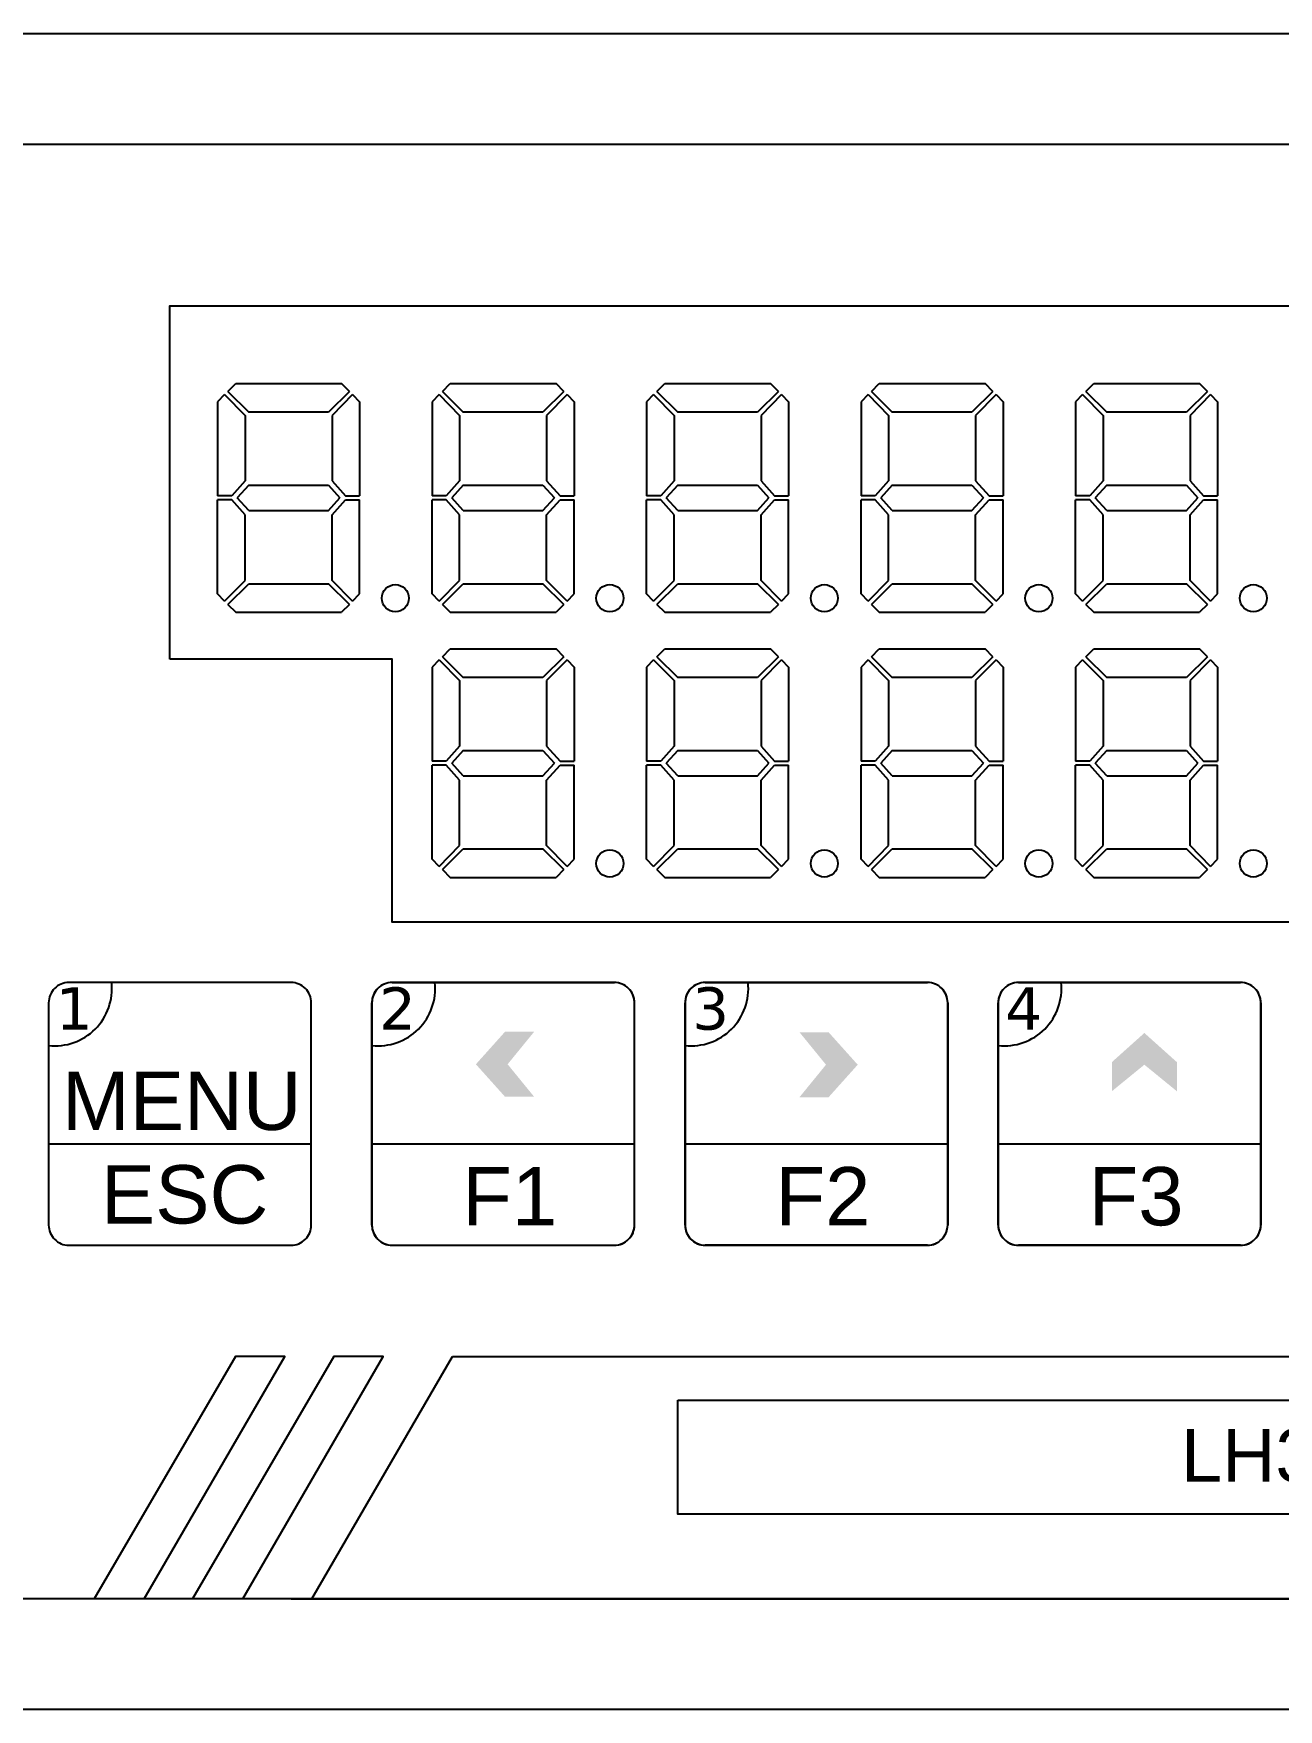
# Model space of a CAD drawing. Header units: inches. Extents: x 784 to 2184505, y 7 to 371504.
# Drawn here: x 1333805 to 1346050, y 332721 to 349202 of the extents above; entities that cross this region are included whole.
import ezdxf

# ---------------------------------------------------------------- set-up
doc = ezdxf.new("R2010")
doc.units = ezdxf.units.IN
doc.header["$MEASUREMENT"] = 0
doc.styles.get("Standard").update_dxf_attribs({"font": 'arial.ttf'})
doc.styles.add('STYLE1', font='verdana.TTF')

msp = doc.modelspace()

# ---------------------------------------------------------------- hatches: boundary and pattern name
at = {"linetype": 'Continuous', "ltscale": 10}
h = msp.add_hatch(color=0, dxfattribs=at)
h.dxf.hatch_style = 1
h.paths.add_polyline_path([(1338155.73034, 339065.93174), (1338442.08193, 338746.52392), (1338728.43352, 338746.52392), (1338467.72907, 339065.93174), (1338728.43352, 339385.33955), (1338442.08193, 339385.33955)])
h = msp.add_hatch(color=0, dxfattribs=at)
h.dxf.hatch_style = 1
h.paths.add_polyline_path([(1341911.2129, 339061.3765), (1341624.86131, 339380.78431), (1341338.50973, 339380.78431), (1341599.21417, 339061.3765), (1341338.50973, 338741.96868), (1341624.86131, 338741.96868)])
h = msp.add_hatch(color=0, dxfattribs=at)
h.dxf.hatch_style = 1
h.paths.add_polyline_path([(1344730.58102, 339373.54112), (1344411.17321, 339087.18953), (1344411.17321, 338800.83795), (1344730.58102, 339061.54239), (1345049.98884, 338800.83795), (1345049.98884, 339087.18953)])

# ---------------------------------------------------------------- linework, layer by layer
at = {"color": 242, "linetype": 'Continuous', "ltscale": 10, "true_color": 0xe30c37}
for p, q in [((1335684.74426, 345650.58692, 36398.74716), (1335614.99161, 345580.28727, 36398.74716)), ((1335684.74426, 345650.58692, 36398.74716), (1335886.28092, 345446.50468, 36398.74716)), ((1335716.33135, 345682.42171, 36398.74716), (1335793.28398, 345759.97778, 36398.74716)), ((1335716.33135, 345682.42171, 36398.74716), (1335921.43697, 345479.05658, 36398.74716)), ((1335793.28398, 345759.97778, 36398.74716), (1336834.15551, 345759.97778, 36398.74716)), ((1336911.10814, 345682.42171, 36398.74716), (1336706.00252, 345479.05658, 36398.74716)), ((1336942.69523, 345650.58692, 36398.74716), (1336741.15857, 345446.50468, 36398.74716)), ((1336911.10814, 345682.42171, 36398.74716), (1336834.15551, 345759.97778, 36398.74716)), ((1336942.69523, 345650.58692, 36398.74716), (1337012.44788, 345580.28727, 36398.74716)), ((1337794.44234, 345650.58692, 36398.74716), (1337724.68969, 345580.28727, 36398.74716)), ((1337794.44234, 345650.58692, 36398.74716), (1337995.979, 345446.50468, 36398.74716)), ((1337826.02943, 345682.42171, 36398.74716), (1337902.98205, 345759.97778, 36398.74716)), ((1337826.02943, 345682.42171, 36398.74716), (1338031.13505, 345479.05658, 36398.74716)), ((1337902.98205, 345759.97778, 36398.74716), (1338943.85359, 345759.97778, 36398.74716)), ((1339020.80622, 345682.42171, 36398.74716), (1338815.70059, 345479.05658, 36398.74716)), ((1339052.3933, 345650.58692, 36398.74716), (1338850.85665, 345446.50468, 36398.74716)), ((1339020.80622, 345682.42171, 36398.74716), (1338943.85359, 345759.97778, 36398.74716)), ((1339052.3933, 345650.58692, 36398.74716), (1339122.14596, 345580.28727, 36398.74716)), ((1339904.14042, 345650.58692, 36398.74716), (1339834.38777, 345580.28727, 36398.74716)), ((1339904.14042, 345650.58692, 36398.74716), (1340105.67708, 345446.50468, 36398.74716)), ((1339935.72751, 345682.42171, 36398.74716), (1340012.68013, 345759.97778, 36398.74716)), ((1339935.72751, 345682.42171, 36398.74716), (1340140.83313, 345479.05658, 36398.74716)), ((1340012.68013, 345759.97778, 36398.74716), (1341053.55167, 345759.97778, 36398.74716)), ((1341130.5043, 345682.42171, 36398.74716), (1340925.39867, 345479.05658, 36398.74716)), ((1341162.09138, 345650.58692, 36398.74716), (1340960.55473, 345446.50468, 36398.74716)), ((1341130.5043, 345682.42171, 36398.74716), (1341053.55167, 345759.97778, 36398.74716)), ((1341162.09138, 345650.58692, 36398.74716), (1341231.84404, 345580.28727, 36398.74716)), ((1342013.8385, 345650.58692, 36398.74716), (1341944.08584, 345580.28727, 36398.74716)), ((1342013.8385, 345650.58692, 36398.74716), (1342215.37516, 345446.50468, 36398.74716)), ((1342045.42559, 345682.42171, 36398.74716), (1342122.37821, 345759.97778, 36398.74716)), ((1342045.42559, 345682.42171, 36398.74716), (1342250.53121, 345479.05658, 36398.74716)), ((1342122.37821, 345759.97778, 36398.74716), (1343163.24975, 345759.97778, 36398.74716)), ((1343240.20237, 345682.42171, 36398.74716), (1343035.09675, 345479.05658, 36398.74716)), ((1343271.78946, 345650.58692, 36398.74716), (1343070.2528, 345446.50468, 36398.74716)), ((1343240.20237, 345682.42171, 36398.74716), (1343163.24975, 345759.97778, 36398.74716)), ((1343271.78946, 345650.58692, 36398.74716), (1343341.54212, 345580.28727, 36398.74716)), ((1344123.53658, 345650.58692, 36398.74716), (1344053.78392, 345580.28727, 36398.74716)), ((1344123.53658, 345650.58692, 36398.74716), (1344325.07323, 345446.50468, 36398.74716)), ((1344155.12366, 345682.42171, 36398.74716), (1344232.07629, 345759.97778, 36398.74716)), ((1344155.12366, 345682.42171, 36398.74716), (1344360.22929, 345479.05658, 36398.74716)), ((1344232.07629, 345759.97778, 36398.74716), (1345272.94783, 345759.97778, 36398.74716)), ((1345349.90045, 345682.42171, 36398.74716), (1345144.79483, 345479.05658, 36398.74716)), ((1345381.48754, 345650.58692, 36398.74716), (1345179.95088, 345446.50468, 36398.74716)), ((1345349.90045, 345682.42171, 36398.74716), (1345272.94783, 345759.97778, 36398.74716)), ((1345381.48754, 345650.58692, 36398.74716), (1345451.24019, 345580.28727, 36398.74716)), ((1335614.99161, 345580.28727, 36398.74716), (1335614.99161, 344656.15552, 36398.74716)), ((1335886.28092, 345446.50468, 36398.74716), (1335886.28092, 344802.04703, 36398.74716)), ((1336706.00252, 345479.05658, 36398.74716), (1335921.43697, 345479.05658, 36398.74716)), ((1336741.15857, 345446.50468, 36398.74716), (1336741.15857, 344802.04703, 36398.74716)), ((1337012.44788, 345580.28727, 36398.74716), (1337012.44788, 344656.15552, 36398.74716)), ((1337724.68969, 345580.28727, 36398.74716), (1337724.68969, 344656.15552, 36398.74716)), ((1337995.979, 345446.50468, 36398.74716), (1337995.979, 344802.04703, 36398.74716)), ((1338815.70059, 345479.05658, 36398.74716), (1338031.13505, 345479.05658, 36398.74716)), ((1338850.85665, 345446.50468, 36398.74716), (1338850.85665, 344802.04703, 36398.74716)), ((1339122.14596, 345580.28727, 36398.74716), (1339122.14596, 344656.15552, 36398.74716)), ((1339834.38777, 345580.28727, 36398.74716), (1339834.38777, 344656.15552, 36398.74716)), ((1340105.67708, 345446.50468, 36398.74716), (1340105.67708, 344802.04703, 36398.74716)), ((1340925.39867, 345479.05658, 36398.74716), (1340140.83313, 345479.05658, 36398.74716)), ((1340960.55473, 345446.50468, 36398.74716), (1340960.55473, 344802.04703, 36398.74716)), ((1341231.84404, 345580.28727, 36398.74716), (1341231.84404, 344656.15552, 36398.74716)), ((1341944.08584, 345580.28727, 36398.74716), (1341944.08584, 344656.15552, 36398.74716)), ((1342215.37516, 345446.50468, 36398.74716), (1342215.37516, 344802.04703, 36398.74716)), ((1343035.09675, 345479.05658, 36398.74716), (1342250.53121, 345479.05658, 36398.74716)), ((1343070.2528, 345446.50468, 36398.74716), (1343070.2528, 344802.04703, 36398.74716)), ((1343341.54212, 345580.28727, 36398.74716), (1343341.54212, 344656.15552, 36398.74716)), ((1344053.78392, 345580.28727, 36398.74716), (1344053.78392, 344656.15552, 36398.74716)), ((1344325.07323, 345446.50468, 36398.74716), (1344325.07323, 344802.04703, 36398.74716)), ((1345144.79483, 345479.05658, 36398.74716), (1344360.22929, 345479.05658, 36398.74716)), ((1345179.95088, 345446.50468, 36398.74716), (1345179.95088, 344802.04703, 36398.74716)), ((1345451.24019, 345580.28727, 36398.74716), (1345451.24019, 344656.15552, 36398.74716)), ((1335886.28092, 344802.04703, 36398.74716), (1335753.86508, 344656.15552, 36398.74716)), ((1336741.15857, 344802.04703, 36398.74716), (1336873.57441, 344656.15552, 36398.74716)), ((1337995.979, 344802.04703, 36398.74716), (1337863.56316, 344656.15552, 36398.74716)), ((1338850.85665, 344802.04703, 36398.74716), (1338983.27249, 344656.15552, 36398.74716)), ((1340105.67708, 344802.04703, 36398.74716), (1339973.26124, 344656.15552, 36398.74716)), ((1340960.55473, 344802.04703, 36398.74716), (1341092.97057, 344656.15552, 36398.74716)), ((1342215.37516, 344802.04703, 36398.74716), (1342082.95931, 344656.15552, 36398.74716)), ((1343070.2528, 344802.04703, 36398.74716), (1343202.66865, 344656.15552, 36398.74716)), ((1344325.07323, 344802.04703, 36398.74716), (1344192.65739, 344656.15552, 36398.74716)), ((1345179.95088, 344802.04703, 36398.74716), (1345312.36672, 344656.15552, 36398.74716)), ((1335753.86508, 344656.15552, 36398.74716), (1335614.99161, 344656.15552, 36398.74716)), ((1335753.86508, 344614.72437, 36398.74716), (1335614.99161, 344614.72437, 36398.74716)), ((1335614.99161, 343690.59262, 36398.74716), (1335614.99161, 344614.72437, 36398.74716)), ((1335886.28092, 344468.83286, 36398.74716), (1335753.86508, 344614.72437, 36398.74716)), ((1335921.43697, 344760.41706, 36398.74716), (1335808.84714, 344635.43995, 36398.74716)), ((1335921.43697, 344510.46284, 36398.74716), (1335808.84714, 344635.43995, 36398.74716)), ((1335921.43697, 344760.41706, 36398.74716), (1336706.00252, 344760.41706, 36398.74716)), ((1336706.00252, 344760.41706, 36398.74716), (1336818.59235, 344635.43995, 36398.74716)), ((1336706.00252, 344510.46284, 36398.74716), (1336818.59235, 344635.43995, 36398.74716)), ((1336741.15857, 344468.83286, 36398.74716), (1336873.57441, 344614.72437, 36398.74716)), ((1336873.57441, 344656.15552, 36398.74716), (1337012.44788, 344656.15552, 36398.74716)), ((1336873.57441, 344614.72437, 36398.74716), (1337012.44788, 344614.72437, 36398.74716)), ((1337012.44788, 343690.59262, 36398.74716), (1337012.44788, 344614.72437, 36398.74716)), ((1337863.56316, 344656.15552, 36398.74716), (1337724.68969, 344656.15552, 36398.74716)), ((1337863.56316, 344614.72437, 36398.74716), (1337724.68969, 344614.72437, 36398.74716)), ((1337724.68969, 343690.59262, 36398.74716), (1337724.68969, 344614.72437, 36398.74716)), ((1337995.979, 344468.83286, 36398.74716), (1337863.56316, 344614.72437, 36398.74716)), ((1338031.13505, 344760.41706, 36398.74716), (1337918.54522, 344635.43995, 36398.74716)), ((1338031.13505, 344510.46284, 36398.74716), (1337918.54522, 344635.43995, 36398.74716)), ((1338031.13505, 344760.41706, 36398.74716), (1338815.70059, 344760.41706, 36398.74716)), ((1338815.70059, 344760.41706, 36398.74716), (1338928.29043, 344635.43995, 36398.74716)), ((1338815.70059, 344510.46284, 36398.74716), (1338928.29043, 344635.43995, 36398.74716)), ((1338850.85665, 344468.83286, 36398.74716), (1338983.27249, 344614.72437, 36398.74716)), ((1338983.27249, 344656.15552, 36398.74716), (1339122.14596, 344656.15552, 36398.74716)), ((1338983.27249, 344614.72437, 36398.74716), (1339122.14596, 344614.72437, 36398.74716)), ((1339122.14596, 343690.59262, 36398.74716), (1339122.14596, 344614.72437, 36398.74716)), ((1339973.26124, 344656.15552, 36398.74716), (1339834.38777, 344656.15552, 36398.74716)), ((1339973.26124, 344614.72437, 36398.74716), (1339834.38777, 344614.72437, 36398.74716)), ((1339834.38777, 343690.59262, 36398.74716), (1339834.38777, 344614.72437, 36398.74716)), ((1340105.67708, 344468.83286, 36398.74716), (1339973.26124, 344614.72437, 36398.74716)), ((1340140.83313, 344760.41706, 36398.74716), (1340028.2433, 344635.43995, 36398.74716)), ((1340140.83313, 344510.46284, 36398.74716), (1340028.2433, 344635.43995, 36398.74716)), ((1340140.83313, 344760.41706, 36398.74716), (1340925.39867, 344760.41706, 36398.74716)), ((1340925.39867, 344760.41706, 36398.74716), (1341037.98851, 344635.43995, 36398.74716)), ((1340925.39867, 344510.46284, 36398.74716), (1341037.98851, 344635.43995, 36398.74716)), ((1340960.55473, 344468.83286, 36398.74716), (1341092.97057, 344614.72437, 36398.74716)), ((1341092.97057, 344656.15552, 36398.74716), (1341231.84404, 344656.15552, 36398.74716)), ((1341092.97057, 344614.72437, 36398.74716), (1341231.84404, 344614.72437, 36398.74716)), ((1341231.84404, 343690.59262, 36398.74716), (1341231.84404, 344614.72437, 36398.74716)), ((1342082.95931, 344656.15552, 36398.74716), (1341944.08584, 344656.15552, 36398.74716)), ((1342082.95931, 344614.72437, 36398.74716), (1341944.08584, 344614.72437, 36398.74716)), ((1341944.08584, 343690.59262, 36398.74716), (1341944.08584, 344614.72437, 36398.74716)), ((1342215.37516, 344468.83286, 36398.74716), (1342082.95931, 344614.72437, 36398.74716)), ((1342250.53121, 344760.41706, 36398.74716), (1342137.94138, 344635.43995, 36398.74716)), ((1342250.53121, 344510.46284, 36398.74716), (1342137.94138, 344635.43995, 36398.74716)), ((1342250.53121, 344760.41706, 36398.74716), (1343035.09675, 344760.41706, 36398.74716)), ((1343035.09675, 344760.41706, 36398.74716), (1343147.68658, 344635.43995, 36398.74716)), ((1343035.09675, 344510.46284, 36398.74716), (1343147.68658, 344635.43995, 36398.74716)), ((1343070.2528, 344468.83286, 36398.74716), (1343202.66865, 344614.72437, 36398.74716)), ((1343202.66865, 344656.15552, 36398.74716), (1343341.54212, 344656.15552, 36398.74716)), ((1343202.66865, 344614.72437, 36398.74716), (1343341.54212, 344614.72437, 36398.74716)), ((1343341.54212, 343690.59262, 36398.74716), (1343341.54212, 344614.72437, 36398.74716)), ((1344192.65739, 344656.15552, 36398.74716), (1344053.78392, 344656.15552, 36398.74716)), ((1344192.65739, 344614.72437, 36398.74716), (1344053.78392, 344614.72437, 36398.74716)), ((1344053.78392, 343690.59262, 36398.74716), (1344053.78392, 344614.72437, 36398.74716)), ((1344325.07323, 344468.83286, 36398.74716), (1344192.65739, 344614.72437, 36398.74716)), ((1344360.22929, 344760.41706, 36398.74716), (1344247.63945, 344635.43995, 36398.74716)), ((1344360.22929, 344510.46284, 36398.74716), (1344247.63945, 344635.43995, 36398.74716)), ((1344360.22929, 344760.41706, 36398.74716), (1345144.79483, 344760.41706, 36398.74716)), ((1345144.79483, 344760.41706, 36398.74716), (1345257.38466, 344635.43995, 36398.74716)), ((1345144.79483, 344510.46284, 36398.74716), (1345257.38466, 344635.43995, 36398.74716)), ((1345179.95088, 344468.83286, 36398.74716), (1345312.36672, 344614.72437, 36398.74716)), ((1345312.36672, 344656.15552, 36398.74716), (1345451.24019, 344656.15552, 36398.74716)), ((1345312.36672, 344614.72437, 36398.74716), (1345451.24019, 344614.72437, 36398.74716)), ((1345451.24019, 343690.59262, 36398.74716), (1345451.24019, 344614.72437, 36398.74716)), ((1335886.28092, 343824.37521, 36398.74716), (1335886.28092, 344468.83286, 36398.74716)), ((1335921.43697, 344510.46284, 36398.74716), (1336706.00252, 344510.46284, 36398.74716)), ((1336741.15857, 343824.37521, 36398.74716), (1336741.15857, 344468.83286, 36398.74716)), ((1337995.979, 343824.37521, 36398.74716), (1337995.979, 344468.83286, 36398.74716)), ((1338031.13505, 344510.46284, 36398.74716), (1338815.70059, 344510.46284, 36398.74716)), ((1338850.85665, 343824.37521, 36398.74716), (1338850.85665, 344468.83286, 36398.74716)), ((1340105.67708, 343824.37521, 36398.74716), (1340105.67708, 344468.83286, 36398.74716)), ((1340140.83313, 344510.46284, 36398.74716), (1340925.39867, 344510.46284, 36398.74716)), ((1340960.55473, 343824.37521, 36398.74716), (1340960.55473, 344468.83286, 36398.74716)), ((1342215.37516, 343824.37521, 36398.74716), (1342215.37516, 344468.83286, 36398.74716)), ((1342250.53121, 344510.46284, 36398.74716), (1343035.09675, 344510.46284, 36398.74716)), ((1343070.2528, 343824.37521, 36398.74716), (1343070.2528, 344468.83286, 36398.74716)), ((1344325.07323, 343824.37521, 36398.74716), (1344325.07323, 344468.83286, 36398.74716)), ((1344360.22929, 344510.46284, 36398.74716), (1345144.79483, 344510.46284, 36398.74716)), ((1345179.95088, 343824.37521, 36398.74716), (1345179.95088, 344468.83286, 36398.74716)), ((1335684.74426, 343620.29297, 36398.74716), (1335886.28092, 343824.37521, 36398.74716)), ((1335716.33135, 343588.45819, 36398.74716), (1335921.43697, 343791.82331, 36398.74716)), ((1335921.43697, 343791.82331, 36398.74716), (1336706.00252, 343791.82331, 36398.74716)), ((1336911.10814, 343588.45819, 36398.74716), (1336706.00252, 343791.82331, 36398.74716)), ((1336942.69523, 343620.29297, 36398.74716), (1336741.15857, 343824.37521, 36398.74716)), ((1337794.44234, 343620.29297, 36398.74716), (1337995.979, 343824.37521, 36398.74716)), ((1337826.02943, 343588.45819, 36398.74716), (1338031.13505, 343791.82331, 36398.74716)), ((1338031.13505, 343791.82331, 36398.74716), (1338815.70059, 343791.82331, 36398.74716)), ((1339020.80622, 343588.45819, 36398.74716), (1338815.70059, 343791.82331, 36398.74716)), ((1339052.3933, 343620.29297, 36398.74716), (1338850.85665, 343824.37521, 36398.74716)), ((1339904.14042, 343620.29297, 36398.74716), (1340105.67708, 343824.37521, 36398.74716)), ((1339935.72751, 343588.45819, 36398.74716), (1340140.83313, 343791.82331, 36398.74716)), ((1340140.83313, 343791.82331, 36398.74716), (1340925.39867, 343791.82331, 36398.74716)), ((1341130.5043, 343588.45819, 36398.74716), (1340925.39867, 343791.82331, 36398.74716)), ((1341162.09138, 343620.29297, 36398.74716), (1340960.55473, 343824.37521, 36398.74716)), ((1342013.8385, 343620.29297, 36398.74716), (1342215.37516, 343824.37521, 36398.74716)), ((1342045.42559, 343588.45819, 36398.74716), (1342250.53121, 343791.82331, 36398.74716)), ((1342250.53121, 343791.82331, 36398.74716), (1343035.09675, 343791.82331, 36398.74716)), ((1343240.20237, 343588.45819, 36398.74716), (1343035.09675, 343791.82331, 36398.74716)), ((1343271.78946, 343620.29297, 36398.74716), (1343070.2528, 343824.37521, 36398.74716)), ((1344123.53658, 343620.29297, 36398.74716), (1344325.07323, 343824.37521, 36398.74716)), ((1344155.12366, 343588.45819, 36398.74716), (1344360.22929, 343791.82331, 36398.74716)), ((1344360.22929, 343791.82331, 36398.74716), (1345144.79483, 343791.82331, 36398.74716)), ((1345349.90045, 343588.45819, 36398.74716), (1345144.79483, 343791.82331, 36398.74716)), ((1345381.48754, 343620.29297, 36398.74716), (1345179.95088, 343824.37521, 36398.74716)), ((1335684.74426, 343620.29297, 36398.74716), (1335614.99161, 343690.59262, 36398.74716)), ((1336942.69523, 343620.29297, 36398.74716), (1337012.44788, 343690.59262, 36398.74716)), ((1337794.44234, 343620.29297, 36398.74716), (1337724.68969, 343690.59262, 36398.74716)), ((1339052.3933, 343620.29297, 36398.74716), (1339122.14596, 343690.59262, 36398.74716)), ((1339904.14042, 343620.29297, 36398.74716), (1339834.38777, 343690.59262, 36398.74716)), ((1341162.09138, 343620.29297, 36398.74716), (1341231.84404, 343690.59262, 36398.74716)), ((1342013.8385, 343620.29297, 36398.74716), (1341944.08584, 343690.59262, 36398.74716)), ((1343271.78946, 343620.29297, 36398.74716), (1343341.54212, 343690.59262, 36398.74716)), ((1344123.53658, 343620.29297, 36398.74716), (1344053.78392, 343690.59262, 36398.74716)), ((1345381.48754, 343620.29297, 36398.74716), (1345451.24019, 343690.59262, 36398.74716)), ((1335716.33135, 343588.45819, 36398.74716), (1335793.28398, 343510.90211, 36398.74716)), ((1335793.28398, 343510.90211, 36398.74716), (1336834.15551, 343510.90211, 36398.74716)), ((1336911.10814, 343588.45819, 36398.74716), (1336834.15551, 343510.90211, 36398.74716)), ((1337826.02943, 343588.45819, 36398.74716), (1337902.98205, 343510.90211, 36398.74716)), ((1337902.98205, 343510.90211, 36398.74716), (1338943.85359, 343510.90211, 36398.74716)), ((1339020.80622, 343588.45819, 36398.74716), (1338943.85359, 343510.90211, 36398.74716)), ((1339935.72751, 343588.45819, 36398.74716), (1340012.68013, 343510.90211, 36398.74716)), ((1340012.68013, 343510.90211, 36398.74716), (1341053.55167, 343510.90211, 36398.74716)), ((1341130.5043, 343588.45819, 36398.74716), (1341053.55167, 343510.90211, 36398.74716)), ((1342045.42559, 343588.45819, 36398.74716), (1342122.37821, 343510.90211, 36398.74716)), ((1342122.37821, 343510.90211, 36398.74716), (1343163.24975, 343510.90211, 36398.74716)), ((1343240.20237, 343588.45819, 36398.74716), (1343163.24975, 343510.90211, 36398.74716)), ((1344155.12366, 343588.45819, 36398.74716), (1344232.07629, 343510.90211, 36398.74716)), ((1344232.07629, 343510.90211, 36398.74716), (1345272.94783, 343510.90211, 36398.74716)), ((1345349.90045, 343588.45819, 36398.74716), (1345272.94783, 343510.90211, 36398.74716)), ((1337826.02943, 343073.94617, 36398.74716), (1337902.98205, 343151.50225, 36398.74716)), ((1337902.98205, 343151.50225, 36398.74716), (1338943.85359, 343151.50225, 36398.74716)), ((1339020.80622, 343073.94617, 36398.74716), (1338943.85359, 343151.50225, 36398.74716)), ((1339935.72751, 343073.94617, 36398.74716), (1340012.68013, 343151.50225, 36398.74716)), ((1340012.68013, 343151.50225, 36398.74716), (1341053.55167, 343151.50225, 36398.74716)), ((1341130.5043, 343073.94617, 36398.74716), (1341053.55167, 343151.50225, 36398.74716)), ((1342045.42559, 343073.94617, 36398.74716), (1342122.37821, 343151.50225, 36398.74716)), ((1342122.37821, 343151.50225, 36398.74716), (1343163.24975, 343151.50225, 36398.74716)), ((1343240.20237, 343073.94617, 36398.74716), (1343163.24975, 343151.50225, 36398.74716)), ((1344155.12366, 343073.94617, 36398.74716), (1344232.07629, 343151.50225, 36398.74716)), ((1344232.07629, 343151.50225, 36398.74716), (1345272.94783, 343151.50225, 36398.74716)), ((1345349.90045, 343073.94617, 36398.74716), (1345272.94783, 343151.50225, 36398.74716)), ((1337794.44234, 343042.11138, 36398.74716), (1337724.68969, 342971.81174, 36398.74716)), ((1337724.68969, 342971.81174, 36398.74716), (1337724.68969, 342047.67998, 36398.74716)), ((1337794.44234, 343042.11138, 36398.74716), (1337995.979, 342838.02914, 36398.74716)), ((1337826.02943, 343073.94617, 36398.74716), (1338031.13505, 342870.58104, 36398.74716)), ((1339020.80622, 343073.94617, 36398.74716), (1338815.70059, 342870.58104, 36398.74716)), ((1339052.3933, 343042.11138, 36398.74716), (1338850.85665, 342838.02914, 36398.74716)), ((1339052.3933, 343042.11138, 36398.74716), (1339122.14596, 342971.81174, 36398.74716)), ((1339122.14596, 342971.81174, 36398.74716), (1339122.14596, 342047.67998, 36398.74716)), ((1339904.14042, 343042.11138, 36398.74716), (1339834.38777, 342971.81174, 36398.74716)), ((1339834.38777, 342971.81174, 36398.74716), (1339834.38777, 342047.67998, 36398.74716)), ((1339904.14042, 343042.11138, 36398.74716), (1340105.67708, 342838.02914, 36398.74716)), ((1339935.72751, 343073.94617, 36398.74716), (1340140.83313, 342870.58104, 36398.74716)), ((1341130.5043, 343073.94617, 36398.74716), (1340925.39867, 342870.58104, 36398.74716)), ((1341162.09138, 343042.11138, 36398.74716), (1340960.55473, 342838.02914, 36398.74716)), ((1341162.09138, 343042.11138, 36398.74716), (1341231.84404, 342971.81174, 36398.74716)), ((1341231.84404, 342971.81174, 36398.74716), (1341231.84404, 342047.67998, 36398.74716)), ((1342013.8385, 343042.11138, 36398.74716), (1341944.08584, 342971.81174, 36398.74716)), ((1341944.08584, 342971.81174, 36398.74716), (1341944.08584, 342047.67998, 36398.74716)), ((1342013.8385, 343042.11138, 36398.74716), (1342215.37516, 342838.02914, 36398.74716)), ((1342045.42559, 343073.94617, 36398.74716), (1342250.53121, 342870.58104, 36398.74716)), ((1343240.20237, 343073.94617, 36398.74716), (1343035.09675, 342870.58104, 36398.74716)), ((1343271.78946, 343042.11138, 36398.74716), (1343070.2528, 342838.02914, 36398.74716)), ((1343271.78946, 343042.11138, 36398.74716), (1343341.54212, 342971.81174, 36398.74716)), ((1343341.54212, 342971.81174, 36398.74716), (1343341.54212, 342047.67998, 36398.74716)), ((1344123.53658, 343042.11138, 36398.74716), (1344053.78392, 342971.81174, 36398.74716)), ((1344053.78392, 342971.81174, 36398.74716), (1344053.78392, 342047.67998, 36398.74716)), ((1344123.53658, 343042.11138, 36398.74716), (1344325.07323, 342838.02914, 36398.74716)), ((1344155.12366, 343073.94617, 36398.74716), (1344360.22929, 342870.58104, 36398.74716)), ((1345349.90045, 343073.94617, 36398.74716), (1345144.79483, 342870.58104, 36398.74716)), ((1345381.48754, 343042.11138, 36398.74716), (1345179.95088, 342838.02914, 36398.74716)), ((1345381.48754, 343042.11138, 36398.74716), (1345451.24019, 342971.81174, 36398.74716)), ((1345451.24019, 342971.81174, 36398.74716), (1345451.24019, 342047.67998, 36398.74716)), ((1337995.979, 342838.02914, 36398.74716), (1337995.979, 342193.5715, 36398.74716)), ((1338815.70059, 342870.58104, 36398.74716), (1338031.13505, 342870.58104, 36398.74716)), ((1338850.85665, 342838.02914, 36398.74716), (1338850.85665, 342193.5715, 36398.74716)), ((1340105.67708, 342838.02914, 36398.74716), (1340105.67708, 342193.5715, 36398.74716)), ((1340925.39867, 342870.58104, 36398.74716), (1340140.83313, 342870.58104, 36398.74716)), ((1340960.55473, 342838.02914, 36398.74716), (1340960.55473, 342193.5715, 36398.74716)), ((1342215.37516, 342838.02914, 36398.74716), (1342215.37516, 342193.5715, 36398.74716)), ((1343035.09675, 342870.58104, 36398.74716), (1342250.53121, 342870.58104, 36398.74716)), ((1343070.2528, 342838.02914, 36398.74716), (1343070.2528, 342193.5715, 36398.74716)), ((1344325.07323, 342838.02914, 36398.74716), (1344325.07323, 342193.5715, 36398.74716)), ((1345144.79483, 342870.58104, 36398.74716), (1344360.22929, 342870.58104, 36398.74716)), ((1345179.95088, 342838.02914, 36398.74716), (1345179.95088, 342193.5715, 36398.74716)), ((1337995.979, 342193.5715, 36398.74716), (1337863.56316, 342047.67998, 36398.74716)), ((1338031.13505, 342151.94152, 36398.74716), (1337918.54522, 342026.96441, 36398.74716)), ((1338031.13505, 342151.94152, 36398.74716), (1338815.70059, 342151.94152, 36398.74716)), ((1338815.70059, 342151.94152, 36398.74716), (1338928.29043, 342026.96441, 36398.74716)), ((1338850.85665, 342193.5715, 36398.74716), (1338983.27249, 342047.67998, 36398.74716)), ((1340105.67708, 342193.5715, 36398.74716), (1339973.26124, 342047.67998, 36398.74716)), ((1340140.83313, 342151.94152, 36398.74716), (1340028.2433, 342026.96441, 36398.74716)), ((1340140.83313, 342151.94152, 36398.74716), (1340925.39867, 342151.94152, 36398.74716)), ((1340925.39867, 342151.94152, 36398.74716), (1341037.98851, 342026.96441, 36398.74716)), ((1340960.55473, 342193.5715, 36398.74716), (1341092.97057, 342047.67998, 36398.74716)), ((1342215.37516, 342193.5715, 36398.74716), (1342082.95931, 342047.67998, 36398.74716)), ((1342250.53121, 342151.94152, 36398.74716), (1342137.94138, 342026.96441, 36398.74716)), ((1342250.53121, 342151.94152, 36398.74716), (1343035.09675, 342151.94152, 36398.74716)), ((1343035.09675, 342151.94152, 36398.74716), (1343147.68658, 342026.96441, 36398.74716)), ((1343070.2528, 342193.5715, 36398.74716), (1343202.66865, 342047.67998, 36398.74716)), ((1344325.07323, 342193.5715, 36398.74716), (1344192.65739, 342047.67998, 36398.74716)), ((1344360.22929, 342151.94152, 36398.74716), (1344247.63945, 342026.96441, 36398.74716)), ((1344360.22929, 342151.94152, 36398.74716), (1345144.79483, 342151.94152, 36398.74716)), ((1345144.79483, 342151.94152, 36398.74716), (1345257.38466, 342026.96441, 36398.74716)), ((1345179.95088, 342193.5715, 36398.74716), (1345312.36672, 342047.67998, 36398.74716)), ((1337863.56316, 342047.67998, 36398.74716), (1337724.68969, 342047.67998, 36398.74716)), ((1337863.56316, 342006.24884, 36398.74716), (1337724.68969, 342006.24884, 36398.74716)), ((1337724.68969, 341082.11708, 36398.74716), (1337724.68969, 342006.24884, 36398.74716)), ((1337995.979, 341860.35732, 36398.74716), (1337863.56316, 342006.24884, 36398.74716)), ((1338031.13505, 341901.9873, 36398.74716), (1337918.54522, 342026.96441, 36398.74716)), ((1338815.70059, 341901.9873, 36398.74716), (1338928.29043, 342026.96441, 36398.74716)), ((1338850.85665, 341860.35732, 36398.74716), (1338983.27249, 342006.24884, 36398.74716)), ((1338983.27249, 342047.67998, 36398.74716), (1339122.14596, 342047.67998, 36398.74716)), ((1338983.27249, 342006.24884, 36398.74716), (1339122.14596, 342006.24884, 36398.74716)), ((1339122.14596, 341082.11708, 36398.74716), (1339122.14596, 342006.24884, 36398.74716)), ((1339973.26124, 342047.67998, 36398.74716), (1339834.38777, 342047.67998, 36398.74716)), ((1339973.26124, 342006.24884, 36398.74716), (1339834.38777, 342006.24884, 36398.74716)), ((1339834.38777, 341082.11708, 36398.74716), (1339834.38777, 342006.24884, 36398.74716)), ((1340105.67708, 341860.35732, 36398.74716), (1339973.26124, 342006.24884, 36398.74716)), ((1340140.83313, 341901.9873, 36398.74716), (1340028.2433, 342026.96441, 36398.74716)), ((1340925.39867, 341901.9873, 36398.74716), (1341037.98851, 342026.96441, 36398.74716)), ((1340960.55473, 341860.35732, 36398.74716), (1341092.97057, 342006.24884, 36398.74716)), ((1341092.97057, 342047.67998, 36398.74716), (1341231.84404, 342047.67998, 36398.74716)), ((1341092.97057, 342006.24884, 36398.74716), (1341231.84404, 342006.24884, 36398.74716)), ((1341231.84404, 341082.11708, 36398.74716), (1341231.84404, 342006.24884, 36398.74716)), ((1342082.95931, 342047.67998, 36398.74716), (1341944.08584, 342047.67998, 36398.74716)), ((1342082.95931, 342006.24884, 36398.74716), (1341944.08584, 342006.24884, 36398.74716)), ((1341944.08584, 341082.11708, 36398.74716), (1341944.08584, 342006.24884, 36398.74716)), ((1342215.37516, 341860.35732, 36398.74716), (1342082.95931, 342006.24884, 36398.74716)), ((1342250.53121, 341901.9873, 36398.74716), (1342137.94138, 342026.96441, 36398.74716)), ((1343035.09675, 341901.9873, 36398.74716), (1343147.68658, 342026.96441, 36398.74716)), ((1343070.2528, 341860.35732, 36398.74716), (1343202.66865, 342006.24884, 36398.74716)), ((1343202.66865, 342047.67998, 36398.74716), (1343341.54212, 342047.67998, 36398.74716)), ((1343202.66865, 342006.24884, 36398.74716), (1343341.54212, 342006.24884, 36398.74716)), ((1343341.54212, 341082.11708, 36398.74716), (1343341.54212, 342006.24884, 36398.74716)), ((1344192.65739, 342047.67998, 36398.74716), (1344053.78392, 342047.67998, 36398.74716)), ((1344192.65739, 342006.24884, 36398.74716), (1344053.78392, 342006.24884, 36398.74716)), ((1344053.78392, 341082.11708, 36398.74716), (1344053.78392, 342006.24884, 36398.74716)), ((1344325.07323, 341860.35732, 36398.74716), (1344192.65739, 342006.24884, 36398.74716)), ((1344360.22929, 341901.9873, 36398.74716), (1344247.63945, 342026.96441, 36398.74716)), ((1345144.79483, 341901.9873, 36398.74716), (1345257.38466, 342026.96441, 36398.74716)), ((1345179.95088, 341860.35732, 36398.74716), (1345312.36672, 342006.24884, 36398.74716)), ((1345312.36672, 342047.67998, 36398.74716), (1345451.24019, 342047.67998, 36398.74716)), ((1345312.36672, 342006.24884, 36398.74716), (1345451.24019, 342006.24884, 36398.74716)), ((1345451.24019, 341082.11708, 36398.74716), (1345451.24019, 342006.24884, 36398.74716)), ((1337995.979, 341215.89968, 36398.74716), (1337995.979, 341860.35732, 36398.74716)), ((1338031.13505, 341901.9873, 36398.74716), (1338815.70059, 341901.9873, 36398.74716)), ((1338850.85665, 341215.89968, 36398.74716), (1338850.85665, 341860.35732, 36398.74716)), ((1340105.67708, 341215.89968, 36398.74716), (1340105.67708, 341860.35732, 36398.74716)), ((1340140.83313, 341901.9873, 36398.74716), (1340925.39867, 341901.9873, 36398.74716)), ((1340960.55473, 341215.89968, 36398.74716), (1340960.55473, 341860.35732, 36398.74716)), ((1342215.37516, 341215.89968, 36398.74716), (1342215.37516, 341860.35732, 36398.74716)), ((1342250.53121, 341901.9873, 36398.74716), (1343035.09675, 341901.9873, 36398.74716)), ((1343070.2528, 341215.89968, 36398.74716), (1343070.2528, 341860.35732, 36398.74716)), ((1344325.07323, 341215.89968, 36398.74716), (1344325.07323, 341860.35732, 36398.74716)), ((1344360.22929, 341901.9873, 36398.74716), (1345144.79483, 341901.9873, 36398.74716)), ((1345179.95088, 341215.89968, 36398.74716), (1345179.95088, 341860.35732, 36398.74716)), ((1337794.44234, 341011.81744, 36398.74716), (1337995.979, 341215.89968, 36398.74716)), ((1337826.02943, 340979.98265, 36398.74716), (1338031.13505, 341183.34778, 36398.74716)), ((1338031.13505, 341183.34778, 36398.74716), (1338815.70059, 341183.34778, 36398.74716)), ((1339020.80622, 340979.98265, 36398.74716), (1338815.70059, 341183.34778, 36398.74716)), ((1339052.3933, 341011.81744, 36398.74716), (1338850.85665, 341215.89968, 36398.74716)), ((1339904.14042, 341011.81744, 36398.74716), (1340105.67708, 341215.89968, 36398.74716)), ((1339935.72751, 340979.98265, 36398.74716), (1340140.83313, 341183.34778, 36398.74716)), ((1340140.83313, 341183.34778, 36398.74716), (1340925.39867, 341183.34778, 36398.74716)), ((1341130.5043, 340979.98265, 36398.74716), (1340925.39867, 341183.34778, 36398.74716)), ((1341162.09138, 341011.81744, 36398.74716), (1340960.55473, 341215.89968, 36398.74716)), ((1342013.8385, 341011.81744, 36398.74716), (1342215.37516, 341215.89968, 36398.74716)), ((1342045.42559, 340979.98265, 36398.74716), (1342250.53121, 341183.34778, 36398.74716)), ((1342250.53121, 341183.34778, 36398.74716), (1343035.09675, 341183.34778, 36398.74716)), ((1343240.20237, 340979.98265, 36398.74716), (1343035.09675, 341183.34778, 36398.74716)), ((1343271.78946, 341011.81744, 36398.74716), (1343070.2528, 341215.89968, 36398.74716)), ((1344123.53658, 341011.81744, 36398.74716), (1344325.07323, 341215.89968, 36398.74716)), ((1344155.12366, 340979.98265, 36398.74716), (1344360.22929, 341183.34778, 36398.74716)), ((1344360.22929, 341183.34778, 36398.74716), (1345144.79483, 341183.34778, 36398.74716)), ((1345349.90045, 340979.98265, 36398.74716), (1345144.79483, 341183.34778, 36398.74716)), ((1345381.48754, 341011.81744, 36398.74716), (1345179.95088, 341215.89968, 36398.74716)), ((1337794.44234, 341011.81744, 36398.74716), (1337724.68969, 341082.11708, 36398.74716)), ((1339052.3933, 341011.81744, 36398.74716), (1339122.14596, 341082.11708, 36398.74716)), ((1339904.14042, 341011.81744, 36398.74716), (1339834.38777, 341082.11708, 36398.74716)), ((1341162.09138, 341011.81744, 36398.74716), (1341231.84404, 341082.11708, 36398.74716)), ((1342013.8385, 341011.81744, 36398.74716), (1341944.08584, 341082.11708, 36398.74716)), ((1343271.78946, 341011.81744, 36398.74716), (1343341.54212, 341082.11708, 36398.74716)), ((1344123.53658, 341011.81744, 36398.74716), (1344053.78392, 341082.11708, 36398.74716)), ((1345381.48754, 341011.81744, 36398.74716), (1345451.24019, 341082.11708, 36398.74716)), ((1337826.02943, 340979.98265, 36398.74716), (1337902.98205, 340902.42657, 36398.74716)), ((1337902.98205, 340902.42657, 36398.74716), (1338943.85359, 340902.42657, 36398.74716)), ((1339020.80622, 340979.98265, 36398.74716), (1338943.85359, 340902.42657, 36398.74716)), ((1339935.72751, 340979.98265, 36398.74716), (1340012.68013, 340902.42657, 36398.74716)), ((1340012.68013, 340902.42657, 36398.74716), (1341053.55167, 340902.42657, 36398.74716)), ((1341130.5043, 340979.98265, 36398.74716), (1341053.55167, 340902.42657, 36398.74716)), ((1342045.42559, 340979.98265, 36398.74716), (1342122.37821, 340902.42657, 36398.74716)), ((1342122.37821, 340902.42657, 36398.74716), (1343163.24975, 340902.42657, 36398.74716)), ((1343240.20237, 340979.98265, 36398.74716), (1343163.24975, 340902.42657, 36398.74716)), ((1344155.12366, 340979.98265, 36398.74716), (1344232.07629, 340902.42657, 36398.74716)), ((1344232.07629, 340902.42657, 36398.74716), (1345272.94783, 340902.42657, 36398.74716)), ((1345349.90045, 340979.98265, 36398.74716), (1345272.94783, 340902.42657, 36398.74716))]:
    msp.add_line(p, q, dxfattribs=at)
for p, q in [((1337331.6432, 339869.62683, 36398.74716), (1337752.83174, 339869.62683, 36398.74716)), ((1337752.83174, 339869.62683, 36398.74716), (1339517.39506, 339869.62683, 36398.74716)), ((1340411.56628, 339869.62683, 36398.74716), (1340832.75483, 339869.62683, 36398.74716)), ((1343491.48937, 339869.62683, 36398.74716), (1343912.67792, 339869.62683, 36398.74716)), ((1337132.93848, 339670.92211, 36398.74716), (1337132.93848, 339249.73356, 36398.74716)), ((1339716.09978, 337485.17024, 36398.74716), (1339716.09978, 339670.92211, 36398.74716)), ((1340212.86157, 339670.92211, 36398.74716), (1340212.86157, 339249.73356, 36398.74716)), ((1343292.78466, 339670.92211, 36398.74716), (1343292.78466, 339249.73356, 36398.74716)), ((1336536.82433, 338279.9891, 36398.74716), (1333953.66303, 338279.9891, 36398.74716)), ((1339716.09978, 338279.9891, 36398.74716), (1337132.93848, 338279.9891, 36398.74716)), ((1342796.02287, 338279.9891, 36398.74716), (1340212.86157, 338279.9891, 36398.74716)), ((1345875.94596, 338279.9891, 36398.74716), (1343292.78466, 338279.9891, 36398.74716)), ((1337331.6432, 337286.46553, 36398.74716), (1339517.39506, 337286.46553, 36398.74716)), ((1336541.19519, 333808.07367, 36398.74716), (1337927.048, 336192.56418, 36398.74716)), ((1337927.048, 336192.56418, 36398.74716), (1355413.77229, 336192.56418, 36398.74716)), ((1336338.85916, 333808.07367, 36398.74716), (1355413.77229, 333808.07367, 36398.74716))]:
    msp.add_line(p, q)
at = {"elevation": 36398.74716}
for points in [[(1325713.41565, 349201.69081), (1356500.64993, 349201.69081), (1356500.64993, 332721.19603), (1325713.41565, 332721.19603)], [(1326800.29328, 348114.81317), (1355413.77229, 348114.81317), (1355413.77229, 333808.07367), (1326800.29328, 333808.07367)], [(1335145.89133, 343047.84293), (1335145.89133, 346525.17545), (1352135.14449, 346525.17545), (1352135.14449, 340464.68163), (1337331.6432, 340464.68163), (1337331.6432, 343047.84293)], [(1340142.83227, 335764.22767), (1353149.14181, 335764.22767), (1353149.14181, 334641.30164), (1340142.83227, 334641.30164)]]:
    msp.add_lwpolyline(points, close=True, dxfattribs=at)
for points in [[(1333953.66303, 339249.73356, 0.476070962), (1334573.5563, 339869.62683), (1334152.36775, 339869.62683, 0.4142135624), (1333953.66303, 339670.92211), (1333953.66303, 339249.73356), (1333953.66303, 337485.17024, 0.4142135624), (1334152.36775, 337286.46553), (1336338.11962, 337286.46553, 0.4142135624), (1336536.82433, 337485.17024), (1336536.82433, 339670.92211, 0.4142135624), (1336338.11962, 339869.62683), (1334573.5563, 339869.62683)], [(1337132.93848, 339249.73356, 0.476070962), (1337752.83174, 339869.62683), (1337331.6432, 339869.62683, 0.4142135624), (1337132.93848, 339670.92211), (1337132.93848, 339249.73356), (1337132.93848, 337485.17024, 0.4142135624), (1337331.6432, 337286.46553), (1339517.39506, 337286.46553, 0.4142135624), (1339716.09978, 337485.17024), (1339716.09978, 339670.92211, 0.4142135624), (1339517.39506, 339869.62683), (1337752.83174, 339869.62683)], [(1340212.86157, 339249.73356, 0.476070962), (1340832.75483, 339869.62683), (1340411.56628, 339869.62683, 0.4142135624), (1340212.86157, 339670.92211), (1340212.86157, 339249.73356), (1340212.86157, 337485.17024, 0.4142135624), (1340411.56628, 337286.46553), (1342597.31815, 337286.46553, 0.4142135624), (1342796.02287, 337485.17024), (1342796.02287, 339670.92211, 0.4142135624), (1342597.31815, 339869.62683), (1340832.75483, 339869.62683)], [(1343292.78466, 339249.73356, 0.476070962), (1343912.67792, 339869.62683), (1343491.48937, 339869.62683, 0.4142135624), (1343292.78466, 339670.92211), (1343292.78466, 339249.73356), (1343292.78466, 337485.17024, 0.4142135624), (1343491.48937, 337286.46553), (1345677.24124, 337286.46553, 0.4142135624), (1345875.94596, 337485.17024), (1345875.94596, 339670.92211, 0.4142135624), (1345677.24124, 339869.62683), (1343912.67792, 339869.62683)]]:
    msp.add_lwpolyline(points, format="xyb", dxfattribs=at)
for points in [[(1340411.56628, 339869.62683), (1342597.31815, 339869.62683)], [(1343491.48937, 339869.62683), (1345677.24124, 339869.62683)], [(1337132.93848, 337485.17024), (1337132.93848, 339670.92211)], [(1340212.86157, 337485.17024), (1340212.86157, 339670.92211)], [(1342796.02287, 339670.92211), (1342796.02287, 337485.17024)], [(1343292.78466, 337485.17024), (1343292.78466, 339670.92211)], [(1345875.94596, 339670.92211), (1345875.94596, 337485.17024)], [(1342597.31815, 337286.46553), (1340411.56628, 337286.46553)], [(1345677.24124, 337286.46553), (1343491.48937, 337286.46553)], [(1334894.2922, 333808.07367), (1336275.84014, 336193.00247), (1335791.34728, 336193.00247), (1334399.63223, 333808.07367)], [(1335862.57096, 333808.07367), (1337244.1189, 336193.00247), (1336759.62604, 336193.00247), (1335367.91099, 333808.07367)]]:
    msp.add_lwpolyline(points, dxfattribs=at)
at = {"color": 242, "linetype": 'Continuous', "ltscale": 10, "true_color": 0xe30c37}
for centre in [(1337363.86397, 343649.10967, 36398.74716), (1339473.56205, 343649.10967, 36398.74716), (1341583.26013, 343649.10967, 36398.74716), (1343692.95821, 343649.10967, 36398.74716), (1345802.65629, 343649.10967, 36398.74716), (1339473.56205, 341040.63413, 36398.74716), (1341583.26013, 341040.63413, 36398.74716), (1343692.95821, 341040.63413, 36398.74716), (1345802.65629, 341040.63413, 36398.74716)]:
    msp.add_circle(centre, 133.353, dxfattribs=at)
for centre, radius, start, end in [((1337331.6432, 339670.92211, 36398.74716), 198.70472, 90, 180), ((1337191.13774, 339811.42756, 36398.74716), 564.70108, 264.084474374, 5.915525626), ((1339517.39506, 339670.92211, 36398.74716), 198.70472, 0, 90), ((1340411.56628, 339670.92211, 36398.74716), 198.70472, 90, 180), ((1340271.06083, 339811.42756, 36398.74716), 564.70108, 264.084474374, 5.915525626), ((1342597.31815, 339670.92211, 36398.74716), 198.70472, 0, 90), ((1343491.48937, 339670.92211, 36398.74716), 198.70472, 90, 180), ((1343350.98392, 339811.42756, 36398.74716), 564.70108, 264.084474374, 5.915525626), ((1345677.24124, 339670.92211, 36398.74716), 198.70472, 0, 90), ((1337331.6432, 337485.17024, 36398.74716), 198.70472, 180, 270), ((1339517.39506, 337485.17024, 36398.74716), 198.70472, 270, 0), ((1340411.56628, 337485.17024, 36398.74716), 198.70472, 180, 270), ((1342597.31815, 337485.17024, 36398.74716), 198.70472, 270, 0), ((1343491.48937, 337485.17024, 36398.74716), 198.70472, 180, 270), ((1345677.24124, 337485.17024, 36398.74716), 198.70472, 270, 0)]:
    msp.add_arc(centre, radius, start, end)

# ---------------------------------------------------------------- texts
at = {"color": 255, "linetype": 'Continuous', "ltscale": 10, "style": 'STYLE1'}
for s, p in [('2', (1337202.71982, 339406.41663, 36398.74716)), ('3', (1340282.64291, 339406.41663, 36398.74716)), ('1', (1334023.44437, 339406.41663, 36398.74716)), ('4', (1343362.56599, 339406.41663, 36398.74716))]:
    msp.add_text(s, height=416.40179, dxfattribs=at).set_placement(p)
at = {"color": 255}
for s, p in [('MENU', (1334083.43527, 338419.87805, 36398.74716)), ('ESC', (1334467.22663, 337499.85468, 36398.74716)), ('F1', (1338021.10707, 337481.61903, 36398.74716)), ('F2', (1341101.03015, 337481.61903, 36398.74716)), ('F3', (1344180.95324, 337481.61903, 36398.74716))]:
    msp.add_text(s, height=573.503786, dxfattribs=at).set_placement(p)
at = {"insert": (1340749.78519, 335479.93072, 36398.74716), "char_height": 520.0330506, "width": 11631.9340944, "attachment_point": 1}
msp.add_mtext('\\pxqc;{\\C0;LH32220', dxfattribs=at)

doc.saveas('drawing.dxf')
